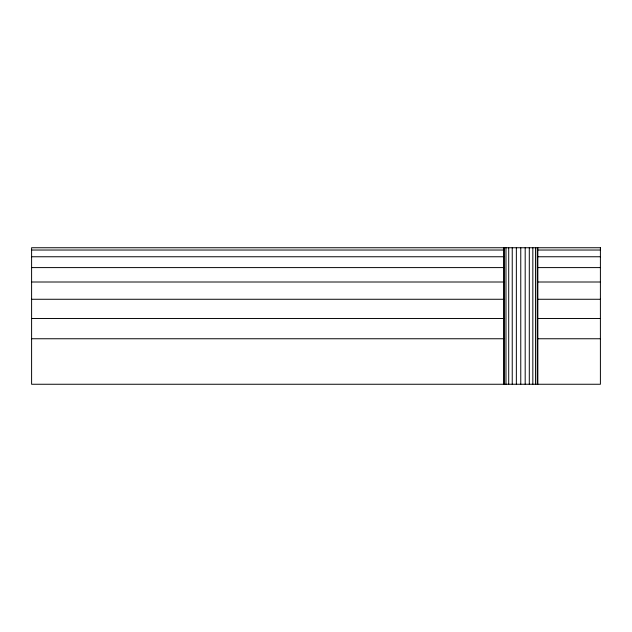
<?xml version="1.0" encoding="UTF-8"?>
<svg xmlns="http://www.w3.org/2000/svg" width="632" height="632" viewBox="0 0 632 632"><rect width="100%" height="100%" fill="white"/><g stroke="black" fill="none" stroke-linecap="round" stroke-linejoin="round"><path stroke-width="0.95" d="M31.6 250.027L503.704 250.027M537.832 250.027L600.4 250.027M31.6 256.758L503.704 256.758M537.832 256.758L600.4 256.758M31.6 267.597L503.704 267.597M537.832 267.597L600.4 267.597M31.6 282.006L503.704 282.006M537.832 282.006L600.4 282.006M31.6 299.268L503.704 299.268M537.832 299.268L600.4 299.268M31.6 318.504L503.704 318.504M537.832 318.504L600.4 318.504M31.6 338.752L503.704 338.752M537.832 338.752L600.4 338.752M537.832 247.744L537.832 384.256M537.247 247.744L537.247 384.256M535.549 247.744L535.549 384.256M532.831 247.744L532.831 384.256M529.3 247.744L529.3 384.256M525.184 247.744L525.184 384.256M520.768 247.744L520.768 384.256M516.352 247.744L516.352 384.256M512.236 247.744L512.236 384.256M508.705 247.744L508.705 384.256M505.987 247.744L505.987 384.256M504.289 247.744L504.289 384.256M503.704 247.744L503.704 384.256M600.4 247.744L31.6 247.744L31.6 384.256L600.4 384.256L600.4 247.744"/></g></svg>
